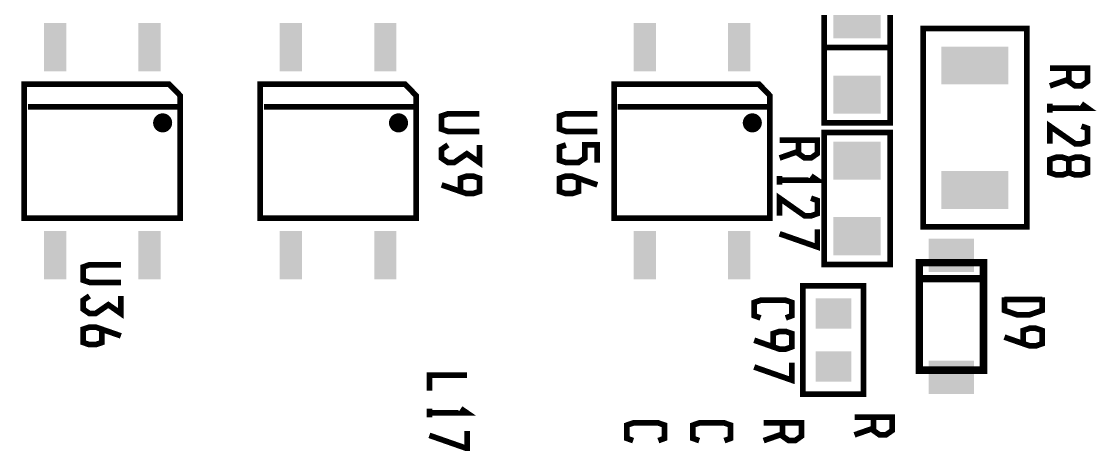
# Model space of a CAD drawing. Extents: x -8 to 204, y 99 to 321.
# Drawn here: x 17.99 to 46.93, y 214.23 to 225.62 of the extents above; entities that cross this region are included whole.
import ezdxf

# ---------------------------------------------------------------- set-up
doc = ezdxf.new("R2010")
doc.units = 0
doc.header["$MEASUREMENT"] = 0
doc.layers.get('0').update_dxf_attribs({"linetype": 'CONTINUOUS'})
doc.layers.add('22-301-0_SMT', color=8, linetype='CONTINUOUS')
doc.layers.add('22-301-0_SST', color=255, linetype='CONTINUOUS')

# ---------------------------------------------------------------- blocks, each defined once
blk = doc.blocks.new('RECTANGLE_4')
blk.add_solid([(0.63627, 0.51308), (0.63627, -0.51308), (-0.63627, 0.51308), (-0.63627, -0.51308)])
blk = doc.blocks.new('RECTANGLE_6')
blk.add_solid([(0.4826, 0.4064), (0.4826, -0.4064), (-0.4826, 0.4064), (-0.4826, -0.4064)])
blk = doc.blocks.new('RECTANGLE_10')
blk.add_solid([(0.9017, 0.508), (0.9017, -0.508), (-0.9017, 0.508), (-0.9017, -0.508)])
blk = doc.blocks.new('RECTANGLE_16')
blk.add_solid([(0.6096, 0.44958), (0.6096, -0.44958), (-0.6096, 0.44958), (-0.6096, -0.44958)])
blk = doc.blocks.new('RECTANGLE_46')
blk.add_solid([(0.29972, 0.6502399999999999), (0.29972, -0.6502399999999999), (-0.29972, 0.6502399999999999), (-0.29972, -0.6502399999999999)])

msp = doc.modelspace()

# ---------------------------------------------------------------- linework, layer by layer
at = {"layer": '22-301-0_SST'}
for points, const_width in [([(39.84669850660045, 226.4435177674048), (41.11669850660044, 226.4435177674048), (41.37069850660043, 226.1895177674048), (41.37069850660043, 222.8875177674048), (39.59269850660044, 222.8875177674048), (39.59269850660044, 226.1895177674048), (39.84669850660045, 226.4435177674048)], 0.1524), ([(45.05369850660044, 220.0935177674048), (42.25969850660044, 220.0935177674048), (42.25969850660044, 225.4275177674048), (45.05369850660044, 225.4275177674048), (45.05369850660044, 220.0935177674048)], 0.1524), ([(39.59269850660044, 224.9195177674048), (41.37069850660043, 224.9195177674048)], 0.1524), ([(46.18145850660044, 224.3607177674048), (46.18145850660044, 224.0051177674048), (46.35163850660044, 223.8857377674047), (46.52181850660044, 223.8857377674047), (46.68945850660045, 224.0051177674048), (46.68945850660045, 224.3607177674048), (45.67345850660044, 224.3607177674048)], 0.1524), ([(22.06415850660044, 223.8298577674047), (21.96255850660044, 223.9314577674048), (18.06365850660044, 223.9314577674048), (18.06365850660044, 220.3271977674048), (22.25973850660044, 220.3271977674048), (22.25973850660044, 223.6241177674048), (22.06415850660044, 223.8298577674047)], 0.1524), ([(28.41415850660044, 223.8298577674047), (28.31255850660044, 223.9314577674048), (24.41365850660044, 223.9314577674048), (24.41365850660044, 220.3271977674048), (28.60973850660044, 220.3271977674048), (28.60973850660044, 223.6241177674048), (28.41415850660044, 223.8298577674047)], 0.1524), ([(37.93915850660044, 223.8298577674047), (37.83755850660044, 223.9314577674048), (33.93865850660043, 223.9314577674048), (33.93865850660043, 220.3271977674048), (38.13473850660044, 220.3271977674048), (38.13473850660044, 223.6241177674048), (37.93915850660044, 223.8298577674047)], 0.1524), ([(46.18145850660044, 224.0635377674047), (45.67345850660044, 223.8857377674047)], 0.1524), ([(45.67345850660044, 223.1669177674048), (45.67345850660044, 223.4031377674048)], 0.1524), ([(45.67345850660044, 223.2837577674048), (46.68945850660045, 223.2837577674048), (46.52181850660044, 223.4031377674048)], 0.1524), ([(18.16271850660044, 223.3243977674048), (22.25973850660044, 223.3243977674048)], 0.1524), ([(21.84571850660044, 223.0602377674048), (21.84571850660044, 222.7198777674048)], 0.1524), ([(24.51271850660044, 223.3243977674048), (28.60973850660044, 223.3243977674048)], 0.1524), ([(28.19571850660044, 223.0602377674048), (28.19571850660044, 222.7198777674048)], 0.1524), ([(30.31407850660044, 222.6614577674048), (29.46825850660043, 222.6614577674048), (29.29807850660044, 222.7198777674048), (29.29807850660044, 223.0754777674048), (29.46825850660043, 223.1338977674048), (30.31407850660044, 223.1338977674048)], 0.1524), ([(33.48907850660044, 222.6614577674048), (32.64325850660045, 222.6614577674048), (32.47307850660044, 222.7198777674048), (32.47307850660044, 223.0754777674048), (32.64325850660045, 223.1338977674048), (33.48907850660044, 223.1338977674048)], 0.1524), ([(34.03771850660044, 223.3243977674048), (38.13473850660044, 223.3243977674048)], 0.1524), ([(37.72071850660045, 223.0602377674048), (37.72071850660045, 222.7198777674048)], 0.1524), ([(21.95747850660044, 222.9484777674048), (21.61711850660044, 222.9484777674048)], 0.1524), ([(21.94985850660044, 222.8113177674048), (21.62473850660044, 222.8113177674048)], 0.1524), ([(21.70855850660044, 223.0526177674047), (21.70855850660044, 222.7274977674048)], 0.1524), ([(28.30747850660044, 222.9484777674048), (27.96711850660044, 222.9484777674048)], 0.1524), ([(28.29985850660044, 222.8113177674048), (27.97473850660045, 222.8113177674048)], 0.1524), ([(28.05855850660043, 223.0526177674047), (28.05855850660043, 222.7274977674048)], 0.1524), ([(37.83247850660044, 222.9484777674048), (37.49211850660045, 222.9484777674048)], 0.1524), ([(37.82485850660044, 222.8113177674048), (37.49973850660044, 222.8113177674048)], 0.1524), ([(37.58355850660044, 223.0526177674047), (37.58355850660044, 222.7274977674048)], 0.1524), ([(45.67345850660044, 222.3287177674048), (45.67345850660044, 222.8011577674047), (46.35163850660044, 222.3287177674048), (46.52181850660044, 222.3287177674048), (46.68945850660045, 222.3871377674047), (46.68945850660045, 222.7427377674048), (46.52181850660044, 222.8011577674047)], 0.1524), ([(39.59269850660044, 222.6335177674048), (39.59269850660044, 219.0775177674048), (41.37069850660043, 219.0775177674048), (41.37069850660043, 222.6335177674048), (39.59269850660044, 222.6335177674048)], 0.1524), ([(29.46825850660043, 222.2956977674048), (29.29807850660044, 222.1788577674047), (29.29807850660044, 221.9400977674048), (29.46825850660043, 221.8232577674048), (29.63589850660044, 221.8232577674048), (29.97625850660044, 222.0594777674048), (30.31407850660044, 221.8232577674048), (30.31407850660044, 222.2956977674048)], 0.1524), ([(32.64325850660045, 222.2956977674048), (32.47307850660044, 222.2372777674048), (32.47307850660044, 221.8816777674048), (32.64325850660045, 221.8232577674048), (32.98107850660044, 221.8232577674048), (33.15125850660044, 221.9400977674048), (33.15125850660044, 222.2956977674048), (33.48907850660044, 222.2956977674048), (33.48907850660044, 221.8232577674048)], 0.1524), ([(38.90435850660045, 222.4201577674048), (38.90435850660045, 222.0645577674048), (39.07199850660044, 221.9451777674048), (39.24217850660044, 221.9451777674048), (39.41235850660044, 222.0645577674048), (39.41235850660044, 222.4201577674048), (38.39635850660044, 222.4201577674048)], 0.1524), ([(38.90435850660045, 222.1229777674048), (38.39635850660044, 221.9451777674048)], 0.1524), ([(46.18145850660044, 221.5489377674048), (46.35163850660044, 221.4905177674048), (46.52181850660044, 221.4905177674048), (46.68945850660045, 221.5489377674048), (46.68945850660045, 221.9045377674047), (46.52181850660044, 221.9629577674048), (46.35163850660044, 221.9629577674048), (46.18145850660044, 221.9045377674047), (46.18145850660044, 221.5489377674048), (46.01381850660044, 221.4905177674048), (45.84363850660044, 221.4905177674048), (45.67345850660044, 221.5489377674048), (45.67345850660044, 221.9045377674047), (45.84363850660044, 221.9629577674048), (46.01381850660044, 221.9629577674048), (46.18145850660044, 221.9045377674047)], 0.1524), ([(29.80607850660044, 221.0434777674048), (29.80607850660044, 221.3990777674048), (29.97625850660044, 221.4574977674048), (30.14389850660044, 221.4574977674048), (30.31407850660044, 221.3990777674048), (30.31407850660044, 221.0434777674048), (30.14389850660044, 220.9850577674048), (29.97625850660044, 220.9850577674048), (29.29807850660044, 221.2212777674048)], 0.1524), ([(32.98107850660044, 221.3990777674048), (32.98107850660044, 221.0434777674048), (32.81089850660044, 220.9850577674048), (32.64325850660045, 220.9850577674048), (32.47307850660044, 221.0434777674048), (32.47307850660044, 221.3990777674048), (32.64325850660045, 221.4574977674048), (32.81089850660044, 221.4574977674048), (33.48907850660044, 221.2212777674048)], 0.1524), ([(38.39635850660044, 221.2263577674047), (38.39635850660044, 221.4625777674048)], 0.1524), ([(38.39635850660044, 221.3457377674048), (39.41235850660044, 221.3457377674048), (39.24217850660044, 221.4625777674048)], 0.1524), ([(38.39635850660044, 220.3881577674047), (38.39635850660044, 220.8631377674047), (39.07199850660044, 220.3881577674047), (39.24217850660044, 220.3881577674047), (39.41235850660044, 220.4465777674048), (39.41235850660044, 220.8021777674048), (39.24217850660044, 220.8631377674047)], 0.1524), ([(38.39635850660044, 219.9055577674048), (39.41235850660044, 219.5499577674047), (39.41235850660044, 220.0249377674048)], 0.1524), ([(20.66207850660044, 218.5974577674048), (19.81625850660044, 218.5974577674048), (19.64607850660044, 218.6558777674048), (19.64607850660044, 219.0114777674048), (19.81625850660044, 219.0698977674048), (20.66207850660044, 219.0698977674048)], 0.1524), ([(42.15809850660044, 219.1029177674048), (42.15809850660044, 219.1283177674048), (43.88529850660044, 219.1283177674048), (43.88529850660044, 216.2327177674048), (42.15809850660044, 216.2327177674048), (42.15809850660044, 219.1029177674048)], 0.20066), ([(42.18349850660044, 218.6965177674048), (43.83449850660044, 218.6965177674048)], 0.20066), ([(39.02119850660044, 218.5060177674048), (39.02119850660044, 215.5850177674048), (40.65949850660044, 215.5850177674048), (40.65949850660044, 218.5060177674048), (39.02119850660044, 218.5060177674048)], 0.1524), ([(19.81625850660044, 218.2316977674048), (19.64607850660044, 218.1148577674048), (19.64607850660044, 217.8760977674048), (19.81625850660044, 217.7592577674048), (19.98389850660044, 217.7592577674048), (20.32425850660044, 217.9954777674048), (20.66207850660044, 217.7592577674048), (20.66207850660044, 218.2316977674048)], 0.1524), ([(44.44917850660045, 218.1986777674048), (44.44917850660045, 217.8430777674048), (44.78699850660044, 217.7262377674048), (45.12735850660044, 217.7262377674048), (45.46517850660044, 217.8430777674048), (45.46517850660044, 218.1986777674048)], 0.1524), ([(44.44917850660045, 218.1402577674048), (45.46517850660044, 218.1402577674048)], 0.1524), ([(37.88327850660043, 217.6398777674048), (37.71309850660045, 217.7008377674047), (37.71309850660045, 218.0564377674048), (37.88327850660043, 218.1148577674048), (38.56145850660045, 218.1148577674048), (38.72909850660044, 218.0564377674048), (38.72909850660044, 217.7008377674047), (38.56145850660045, 217.6398777674048)], 0.1524), ([(20.15407850660044, 217.3350777674048), (20.15407850660044, 216.9794777674048), (19.98389850660044, 216.9210577674048), (19.81625850660044, 216.9210577674048), (19.64607850660044, 216.9794777674048), (19.64607850660044, 217.3350777674048), (19.81625850660044, 217.3934977674048), (19.98389850660044, 217.3934977674048), (20.66207850660044, 217.1572777674048)], 0.1524), ([(38.22109850660044, 216.8626377674047), (38.22109850660044, 217.2182377674048), (38.39127850660044, 217.2766577674047), (38.56145850660045, 217.2766577674047), (38.72909850660044, 217.2182377674048), (38.72909850660044, 216.8626377674047), (38.56145850660045, 216.8016777674048), (38.39127850660044, 216.8016777674048), (37.71309850660045, 217.0404377674047)], 0.1524), ([(44.95717850660044, 216.9464577674048), (44.95717850660044, 217.3020577674048), (45.12735850660044, 217.3604777674047), (45.29499850660044, 217.3604777674047), (45.46517850660044, 217.3020577674048), (45.46517850660044, 216.9464577674048), (45.29499850660044, 216.8880377674047), (45.12735850660044, 216.8880377674047), (44.44917850660045, 217.1242577674047)], 0.1524), ([(37.71309850660045, 216.3190777674048), (38.72909850660044, 215.9634777674048), (38.72909850660044, 216.4384577674048)], 0.1524), ([(28.96787850660044, 215.6815377674048), (28.96787850660044, 216.0980977674048), (29.98387850660043, 216.0980977674048)], 0.1524), ([(28.96787850660044, 214.9627177674047), (28.96787850660044, 215.1989377674047)], 0.1524), ([(28.96787850660044, 215.0820977674048), (29.98387850660043, 215.0820977674048), (29.81369850660045, 215.1989377674047)], 0.1524), ([(40.92111850660044, 214.9677977674048), (40.92111850660044, 214.6121977674048), (41.08875850660044, 214.4928177674047), (41.25893850660044, 214.4928177674047), (41.42911850660045, 214.6121977674048), (41.42911850660045, 214.9677977674048), (40.41311850660044, 214.9677977674048)], 0.1524), ([(34.45427850660045, 214.3378777674048), (34.28409850660044, 214.3988377674048), (34.28409850660044, 214.7544377674047), (34.45427850660045, 214.8128577674048), (35.13245850660044, 214.8128577674048), (35.30009850660043, 214.7544377674047), (35.30009850660043, 214.3988377674048), (35.13245850660044, 214.3378777674048)], 0.1524), ([(36.23227850660044, 214.3378777674048), (36.06209850660044, 214.3988377674048), (36.06209850660044, 214.7544377674047), (36.23227850660044, 214.8128577674048), (36.91045850660043, 214.8128577674048), (37.07809850660044, 214.7544377674047), (37.07809850660044, 214.3988377674048), (36.91045850660043, 214.3378777674048)], 0.1524), ([(38.47509850660045, 214.8128577674048), (38.47509850660045, 214.4572577674048), (38.64527850660043, 214.3378777674048), (38.81545850660044, 214.3378777674048), (38.98309850660044, 214.4572577674048), (38.98309850660044, 214.8128577674048), (37.96709850660044, 214.8128577674048)], 0.1524), ([(40.92111850660044, 214.6706177674048), (40.41311850660044, 214.4928177674047)], 0.1524), ([(28.96787850660044, 214.4801177674047), (29.98387850660043, 214.1245177674048), (29.98387850660043, 214.5994977674048)], 0.1524), ([(38.47509850660045, 214.5156777674048), (37.96709850660044, 214.3378777674048)], 0.1524)]:
    msp.add_lwpolyline(points, dxfattribs=dict(at, const_width=const_width))
at = {"layer": '22-301-0_SST', "const_width": 0.1524}
for points in [[(21.78729850660044, 223.0703977674048, 0.4142136), (21.60695850660044, 222.8900577674048)], [(21.96763850660044, 222.8900577674048, 0.4142136), (21.78729850660044, 223.0703977674048)], [(28.13729850660044, 223.0703977674048, 0.4142136), (27.95695850660044, 222.8900577674048)], [(28.31763850660045, 222.8900577674048, 0.4142136), (28.13729850660044, 223.0703977674048)], [(37.66229850660044, 223.0703977674048, 0.4142136), (37.48195850660044, 222.8900577674048)], [(37.84263850660044, 222.8900577674048, 0.4142136), (37.66229850660044, 223.0703977674048)], [(21.60695850660044, 222.8900577674048, 0.4142136), (21.78729850660044, 222.7097177674048)], [(21.78729850660044, 222.7097177674048, 0.4142136), (21.96763850660044, 222.8900577674048)], [(27.95695850660044, 222.8900577674048, 0.4142136), (28.13729850660044, 222.7097177674048)], [(28.13729850660044, 222.7097177674048, 0.4142136), (28.31763850660045, 222.8900577674048)], [(37.48195850660044, 222.8900577674048, 0.4142136), (37.66229850660044, 222.7097177674048)], [(37.66229850660044, 222.7097177674048, 0.4142136), (37.84263850660044, 222.8900577674048)]]:
    msp.add_lwpolyline(points, format="xyb", dxfattribs=at)

# ---------------------------------------------------------------- block references
at = {"layer": '22-301-0_SMT'}
for name, p in [('RECTANGLE_4', (40.48169850660044, 225.6815177674048)), ('RECTANGLE_46', (18.89169850660044, 224.9245977674047)), ('RECTANGLE_46', (21.43169850660044, 224.9245977674047)), ('RECTANGLE_46', (25.24169850660044, 224.9245977674047)), ('RECTANGLE_46', (27.78169850660044, 224.9245977674047)), ('RECTANGLE_46', (34.76669850660045, 224.9245977674047)), ('RECTANGLE_46', (37.30669850660044, 224.9245977674047)), ('RECTANGLE_10', (43.65669850660043, 224.4369177674048)), ('RECTANGLE_4', (40.48169850660044, 223.6495177674047)), ('RECTANGLE_4', (40.48169850660044, 221.8715177674048)), ('RECTANGLE_10', (43.65669850660043, 221.0841177674048)), ('RECTANGLE_4', (40.48169850660044, 219.8395177674047)), ('RECTANGLE_46', (18.89169850660044, 219.3264377674047)), ('RECTANGLE_46', (21.43169850660044, 219.3264377674047)), ('RECTANGLE_46', (25.24169850660044, 219.3264377674047)), ('RECTANGLE_46', (27.78169850660044, 219.3264377674047)), ('RECTANGLE_46', (34.76669850660045, 219.3264377674047)), ('RECTANGLE_46', (37.30669850660044, 219.3264377674047)), ('RECTANGLE_16', (43.02169850660044, 219.3213577674048)), ('RECTANGLE_6', (39.84669850660045, 217.7567177674048)), ('RECTANGLE_6', (39.84669850660045, 216.3343177674047)), ('RECTANGLE_16', (43.02169850660044, 216.0396777674048))]:
    msp.add_blockref(name, p, dxfattribs=at)

doc.saveas('drawing.dxf')
